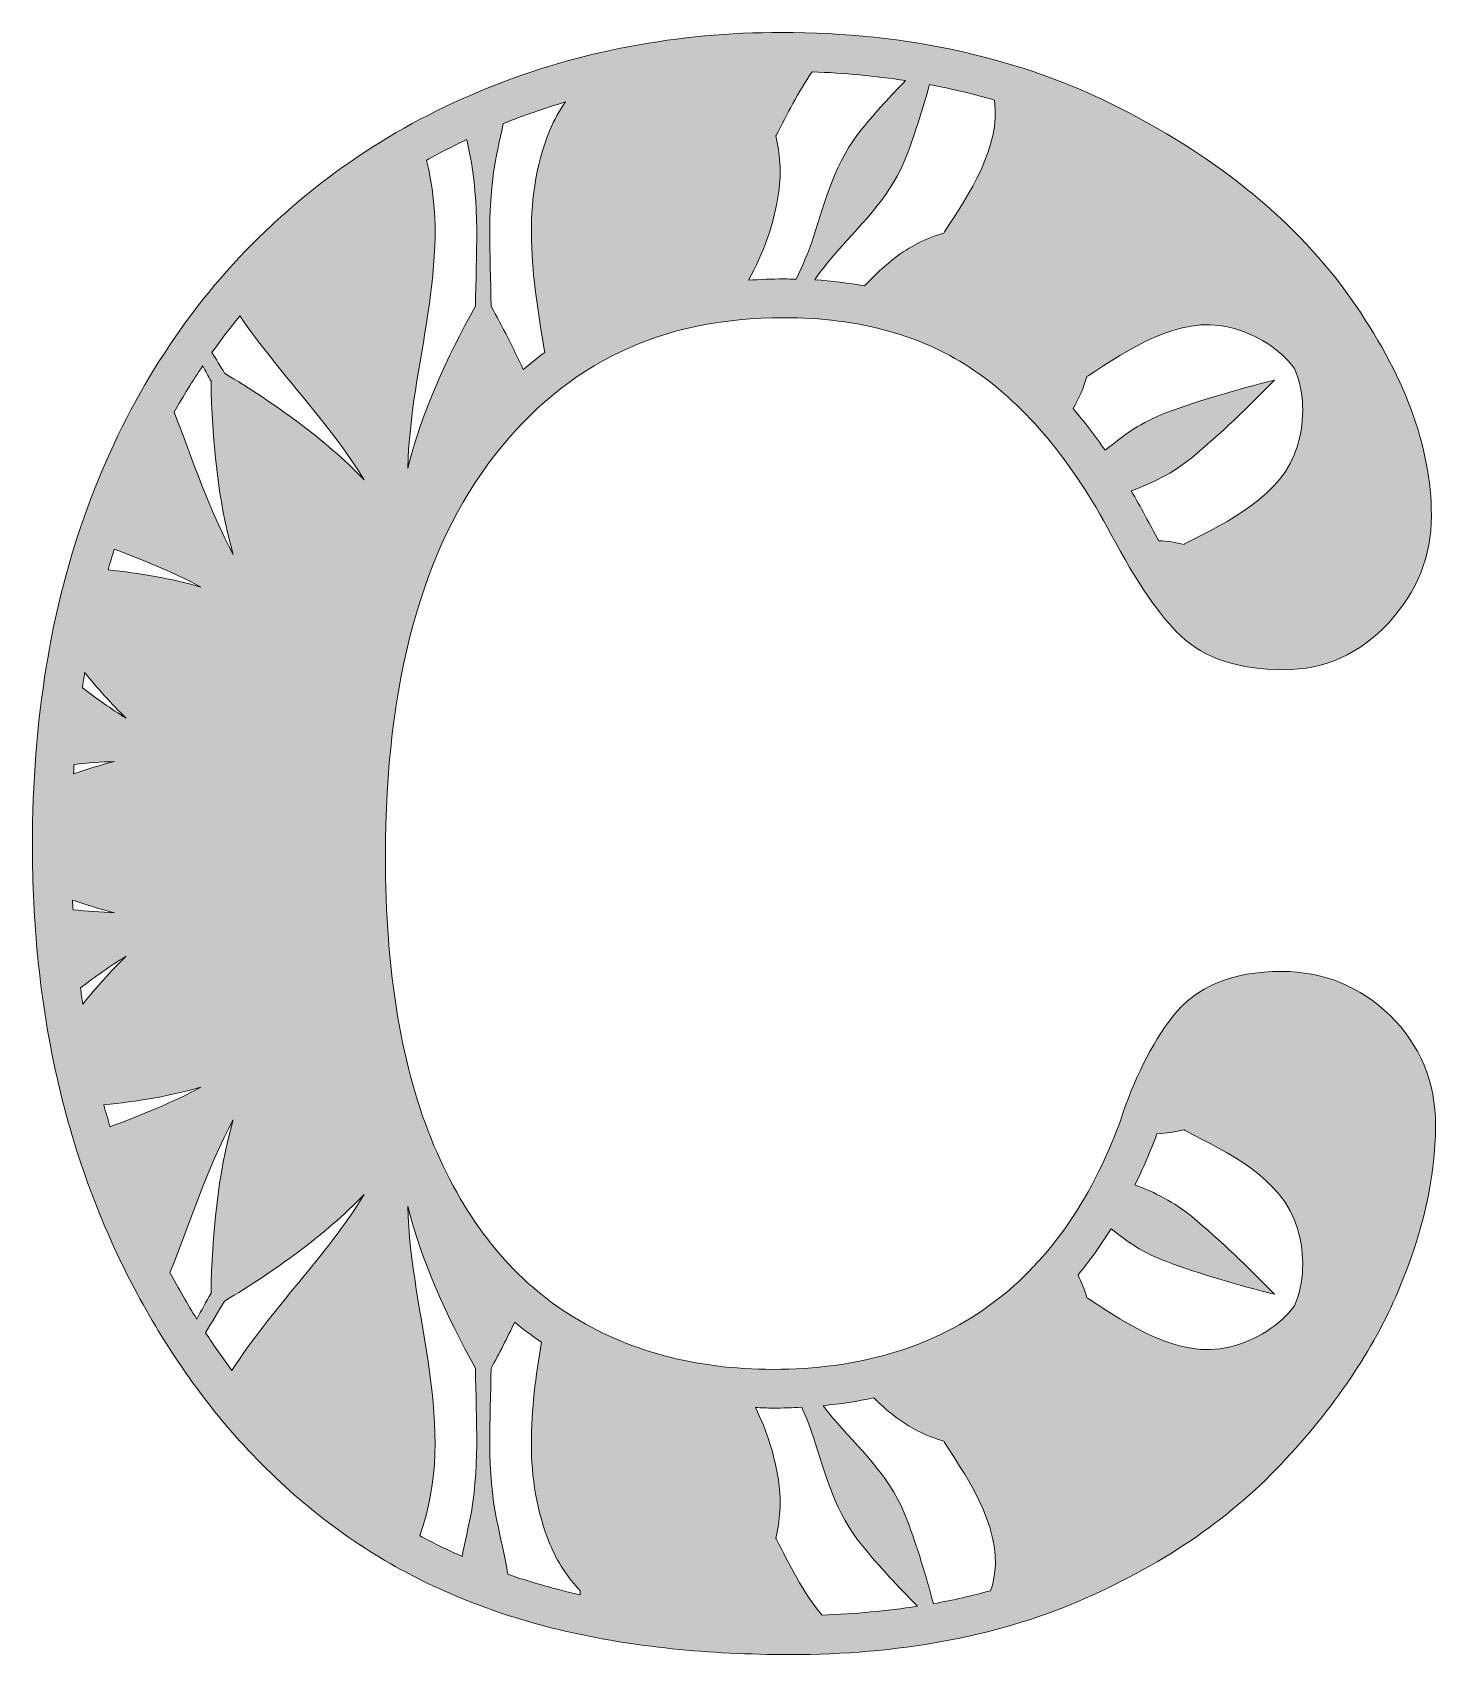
# Model space of a CAD drawing. Extents: x -272 to 630, y -390 to 48.
# Drawn here: x 77.6 to 222.4, y -390.5 to -223.2 of the extents above; entities that cross this region are included whole.
import ezdxf

# ---------------------------------------------------------------- set-up
doc = ezdxf.new("R2010")
doc.units = 0
doc.header["$MEASUREMENT"] = 0
doc.layers.add('Layer 1', color=7, linetype='Continuous', lineweight=0)

msp = doc.modelspace()

# ---------------------------------------------------------------- hatches: boundary and pattern name
at = {"layer": 'Layer 1', "true_color": 0x04878f, "transparency": 33554687}
h = msp.add_hatch(color=136, dxfattribs=at)
h.dxf.hatch_style = 2
edge = h.paths.add_edge_path()
edge.add_spline(control_points=[(126.66, -382.2), (126.36, -380.4), (125.93, -378.61), (125.54, -376.72), (124.45, -371.5), (124.86, -366.24), (124.93, -360.95), (125.79, -359.4), (126.59, -357.81), (127.37, -356.21), (128.26, -356.93), (129.18, -357.62), (130.12, -358.25), (128.99, -365.25), (128.2, -372.2), (131.01, -379.1), (131.75, -380.93), (132.84, -382.54), (134.14, -383.9), (134.14, -383.95), (134.12, -383.99), (134.12, -384.04), (134.12, -384.13), (134.13, -384.22), (134.13, -384.31), (133.92, -384.26), (133.7, -384.22), (133.49, -384.17), (131.14, -383.62), (128.87, -382.96), (126.66, -382.2)], knot_values=[0, 0, 0, 0, 1, 1, 1, 2, 2, 2, 3, 3, 3, 4, 4, 4, 5, 5, 5, 6, 6, 6, 7, 7, 7, 8, 8, 8, 9, 9, 9, 10, 10, 10, 10], degree=3, periodic=0)
edge = h.paths.add_edge_path()
edge.add_spline(control_points=[(176.89, -230.15), (177.54, -235.04), (174.23, -239.87), (171.72, -243.73), (171.69, -243.78), (171.67, -243.82), (171.65, -243.87), (169.84, -244.39), (168.11, -245.25), (166.56, -246.45), (165.41, -247.34), (164.4, -248.31), (163.47, -249.32), (161.81, -249.03), (160.1, -248.8), (158.33, -248.69), (159.04, -247.69), (159.79, -246.71), (160.62, -245.78), (163.5, -242.55), (166.32, -239.88), (167.88, -235.72), (168.76, -233.37), (169.5, -230.97), (170.18, -228.55), (172.48, -228.98), (174.72, -229.52), (176.89, -230.15)], knot_values=[0, 0, 0, 0, 1, 1, 1, 2, 2, 2, 3, 3, 3, 4, 4, 4, 5, 5, 5, 6, 6, 6, 7, 7, 7, 8, 8, 8, 9, 9, 9, 9], degree=3, periodic=0)
edge = h.paths.add_edge_path()
edge.add_spline(control_points=[(192.44, -273.03), (191.97, -272.14), (191.48, -271.29), (190.99, -270.45), (193.18, -269.64), (195.27, -268.65), (197.24, -267.03), (200.25, -264.55), (203.05, -261.83), (205.78, -259.02), (201.98, -259.99), (198.22, -261.05), (194.57, -262.41), (192.1, -263.34), (190.16, -264.71), (188.31, -266.27), (187.24, -264.74), (186.14, -263.3), (184.99, -261.97), (185.6, -260.91), (186.09, -259.79), (186.42, -258.64), (186.47, -258.62), (186.51, -258.6), (186.56, -258.57), (190.67, -255.89), (195.89, -252.31), (201.1, -253.58), (203.97, -254.28), (206.27, -255.77), (207.85, -257.83), (208.84, -260.22), (208.98, -262.97), (208.15, -265.8), (206.65, -270.94), (200.94, -273.67), (196.56, -275.89), (196.51, -275.91), (196.49, -275.95), (196.45, -275.98), (195.61, -275.77), (194.74, -275.64), (193.85, -275.59), (193.39, -274.78), (192.92, -273.94), (192.44, -273.03)], knot_values=[0, 0, 0, 0, 1, 1, 1, 2, 2, 2, 3, 3, 3, 4, 4, 4, 5, 5, 5, 6, 6, 6, 7, 7, 7, 8, 8, 8, 9, 9, 9, 10, 10, 10, 11, 11, 11, 12, 12, 12, 13, 13, 13, 14, 14, 14, 15, 15, 15, 15], degree=3, periodic=0)
edge = h.paths.add_edge_path()
edge.add_spline(control_points=[(151.51, -248.73), (153.02, -245.94), (154.16, -242.94), (154.62, -239.56), (154.89, -237.61), (154.76, -235.67), (154.31, -233.84), (154.34, -233.8), (154.38, -233.78), (154.4, -233.73), (155.44, -231.66), (156.6, -229.31), (158.08, -227.23), (161.38, -227.35), (164.59, -227.65), (167.7, -228.13), (166.16, -229.72), (164.66, -231.35), (163.26, -233.05), (160.44, -236.48), (159.52, -240.25), (158.17, -244.36), (157.68, -245.84), (157.07, -247.25), (156.4, -248.63), (155.97, -248.62), (155.55, -248.59), (155.12, -248.59), (153.89, -248.59), (152.69, -248.65), (151.51, -248.73)], knot_values=[0, 0, 0, 0, 1, 1, 1, 2, 2, 2, 3, 3, 3, 4, 4, 4, 5, 5, 5, 6, 6, 6, 7, 7, 7, 8, 8, 8, 9, 9, 9, 10, 10, 10, 10], degree=3, periodic=0)
edge = h.paths.add_edge_path()
edge.add_spline(control_points=[(116.33, -344.23), (117.76, -349.98), (120.38, -355.62), (123.31, -360.95), (123.39, -366.24), (123.79, -371.5), (122.71, -376.72), (122.45, -377.96), (122.18, -379.16), (121.94, -380.35), (120.44, -379.69), (118.98, -378.98), (117.57, -378.21), (121.64, -367.01), (116.61, -355.67), (116.33, -344.23)], knot_values=[0, 0, 0, 0, 1, 1, 1, 2, 2, 2, 3, 3, 3, 4, 4, 4, 5, 5, 5, 5], degree=3, periodic=0)
edge = h.paths.add_edge_path()
edge.add_spline(control_points=[(97.43, -354.02), (102.64, -350.87), (107.72, -347.29), (111.84, -343.02), (107.9, -349.47), (102.21, -354.87), (98.19, -361.17), (97.24, -359.91), (96.33, -358.61), (95.46, -357.28), (96.12, -356.19), (96.78, -355.11), (97.43, -354.02)], knot_values=[0, 0, 0, 0, 1, 1, 1, 2, 2, 2, 3, 3, 3, 4, 4, 4, 4], degree=3, periodic=0)
edge = h.paths.add_edge_path()
edge.add_spline(control_points=[(98.33, -335.31), (96.7, -340.99), (96.15, -347.15), (96.03, -353.21), (95.53, -354.09), (95.05, -354.99), (94.56, -355.88), (93.59, -354.32), (92.67, -352.72), (91.79, -351.08), (93.93, -345.83), (95.62, -340.29), (98.33, -335.31)], knot_values=[0, 0, 0, 0, 1, 1, 1, 2, 2, 2, 3, 3, 3, 4, 4, 4, 4], degree=3, periodic=0)
edge = h.paths.add_edge_path()
edge.add_spline(control_points=[(94.98, -331.96), (92, -333.58), (88.82, -334.84), (85.62, -336.04), (85.39, -335.3), (85.17, -334.54), (84.97, -333.79), (88.39, -333.44), (91.77, -332.88), (94.98, -331.96)], knot_values=[0, 0, 0, 0, 1, 1, 1, 2, 2, 2, 3, 3, 3, 3], degree=3, periodic=0)
edge = h.paths.add_edge_path()
edge.add_spline(control_points=[(87.27, -318.45), (85.68, -319.98), (84.2, -321.65), (82.79, -323.4), (82.71, -322.84), (82.63, -322.28), (82.56, -321.72), (84.08, -320.56), (85.64, -319.44), (87.27, -318.45)], knot_values=[0, 0, 0, 0, 1, 1, 1, 2, 2, 2, 3, 3, 3, 3], degree=3, periodic=0)
edge = h.paths.add_edge_path()
edge.add_spline(control_points=[(86.06, -313.96), (84.64, -313.92), (83.22, -313.81), (81.79, -313.65), (81.77, -313.32), (81.75, -312.99), (81.73, -312.66), (83.17, -313.16), (84.61, -313.6), (86.06, -313.96)], knot_values=[0, 0, 0, 0, 1, 1, 1, 2, 2, 2, 3, 3, 3, 3], degree=3, periodic=0)
edge = h.paths.add_edge_path()
edge.add_spline(control_points=[(86.06, -298.38), (84.65, -298.73), (83.24, -299.16), (81.85, -299.64), (81.87, -299.32), (81.88, -298.99), (81.9, -298.67), (83.29, -298.52), (84.67, -298.41), (86.06, -298.38)], knot_values=[0, 0, 0, 0, 1, 1, 1, 2, 2, 2, 3, 3, 3, 3], degree=3, periodic=0)
edge = h.paths.add_edge_path()
edge.add_spline(control_points=[(87.27, -293.89), (85.71, -292.94), (84.22, -291.88), (82.76, -290.77), (82.84, -290.24), (82.9, -289.71), (82.99, -289.19), (84.34, -290.85), (85.76, -292.43), (87.27, -293.89)], knot_values=[0, 0, 0, 0, 1, 1, 1, 2, 2, 2, 3, 3, 3, 3], degree=3, periodic=0)
edge = h.paths.add_edge_path()
edge.add_spline(control_points=[(94.98, -280.37), (91.9, -279.49), (88.67, -278.94), (85.4, -278.59), (85.61, -277.88), (85.83, -277.16), (86.05, -276.46), (89.11, -277.62), (92.14, -278.83), (94.98, -280.37)], knot_values=[0, 0, 0, 0, 1, 1, 1, 2, 2, 2, 3, 3, 3, 3], degree=3, periodic=0)
edge = h.paths.add_edge_path()
edge.add_spline(control_points=[(96.03, -259.13), (96.15, -265.19), (96.7, -271.35), (98.33, -277.03), (95.81, -272.39), (94.16, -267.27), (92.22, -262.34), (93.15, -260.7), (94.13, -259.1), (95.17, -257.56), (95.45, -258.08), (95.74, -258.61), (96.03, -259.13)], knot_values=[0, 0, 0, 0, 1, 1, 1, 2, 2, 2, 3, 3, 3, 4, 4, 4, 4], degree=3, periodic=0)
edge = h.paths.add_edge_path()
edge.add_spline(control_points=[(111.84, -269.32), (107.72, -265.04), (102.64, -261.47), (97.43, -258.32), (97, -257.6), (96.57, -256.89), (96.13, -256.17), (97.05, -254.88), (98.01, -253.63), (99.01, -252.41), (102.96, -258.19), (108.16, -263.29), (111.84, -269.32)], knot_values=[0, 0, 0, 0, 1, 1, 1, 2, 2, 2, 3, 3, 3, 4, 4, 4, 4], degree=3, periodic=0)
edge = h.paths.add_edge_path()
edge.add_spline(control_points=[(122.71, -235.62), (123.79, -240.84), (123.39, -246.1), (123.31, -251.39), (120.38, -256.71), (117.76, -262.36), (116.33, -268.11), (116.59, -257.43), (120.99, -246.83), (118.26, -236.36), (119.62, -235.61), (120.99, -234.88), (122.41, -234.22), (122.51, -234.68), (122.61, -235.15), (122.71, -235.62)], knot_values=[0, 0, 0, 0, 1, 1, 1, 2, 2, 2, 3, 3, 3, 4, 4, 4, 5, 5, 5, 5], degree=3, periodic=0)
edge = h.paths.add_edge_path()
edge.add_spline(control_points=[(130.47, -256.18), (129.71, -256.74), (128.97, -257.33), (128.25, -257.95), (127.23, -255.72), (126.11, -253.53), (124.93, -251.39), (124.86, -246.1), (124.45, -240.84), (125.54, -235.62), (125.75, -234.58), (125.98, -233.57), (126.19, -232.57), (128.28, -231.73), (130.43, -230.99), (132.6, -230.34), (131.98, -231.23), (131.43, -232.2), (131.01, -233.24), (127.92, -240.82), (129.18, -248.48), (130.47, -256.18)], knot_values=[0, 0, 0, 0, 1, 1, 1, 2, 2, 2, 3, 3, 3, 4, 4, 4, 5, 5, 5, 6, 6, 6, 7, 7, 7, 7], degree=3, periodic=0)
edge = h.paths.add_edge_path()
edge.add_spline(control_points=[(156.99, -364.97), (157.43, -365.95), (157.83, -366.95), (158.17, -367.98), (159.52, -372.09), (160.44, -375.86), (163.26, -379.28), (165.04, -381.45), (166.95, -383.5), (168.92, -385.49), (165.78, -385.98), (162.51, -386.29), (159.09, -386.41), (157.12, -384.07), (155.67, -381.12), (154.4, -378.61), (154.38, -378.56), (154.34, -378.54), (154.31, -378.5), (154.76, -376.67), (154.89, -374.73), (154.62, -372.77), (154.23, -369.96), (153.38, -367.4), (152.22, -365), (152.83, -365.02), (153.43, -365.06), (154.04, -365.06), (155.04, -365.06), (156.02, -365.03), (156.99, -364.97)], knot_values=[0, 0, 0, 0, 1, 1, 1, 2, 2, 2, 3, 3, 3, 4, 4, 4, 5, 5, 5, 6, 6, 6, 7, 7, 7, 8, 8, 8, 9, 9, 9, 10, 10, 10, 10], degree=3, periodic=0)
edge = h.paths.add_edge_path()
edge.add_spline(control_points=[(166.56, -365.88), (168.11, -367.09), (169.84, -367.95), (171.65, -368.47), (171.67, -368.51), (171.69, -368.56), (171.72, -368.61), (174.4, -372.72), (177.98, -377.94), (176.71, -383.14), (176.65, -383.4), (176.56, -383.64), (176.48, -383.89), (174.58, -384.41), (172.62, -384.87), (170.58, -385.23), (169.8, -382.32), (168.93, -379.44), (167.88, -376.62), (166.32, -372.46), (163.5, -369.78), (160.62, -366.56), (160.12, -365.99), (159.64, -365.41), (159.19, -364.81), (160.98, -364.63), (162.73, -364.36), (164.42, -364), (165.08, -364.65), (165.79, -365.29), (166.56, -365.88)], knot_values=[0, 0, 0, 0, 1, 1, 1, 2, 2, 2, 3, 3, 3, 4, 4, 4, 5, 5, 5, 6, 6, 6, 7, 7, 7, 8, 8, 8, 9, 9, 9, 10, 10, 10, 10], degree=3, periodic=0)
edge = h.paths.add_edge_path()
edge.add_spline(control_points=[(197.24, -345.3), (195.39, -343.78), (193.44, -342.82), (191.38, -342.04), (192.2, -340.36), (192.97, -338.61), (193.65, -336.76), (194.6, -336.71), (195.54, -336.58), (196.45, -336.35), (196.49, -336.39), (196.51, -336.42), (196.56, -336.44), (200.94, -338.67), (206.65, -341.39), (208.15, -346.54), (208.98, -349.37), (208.84, -352.12), (207.85, -354.51), (206.27, -356.56), (203.97, -358.06), (201.1, -358.76), (195.89, -360.03), (190.67, -356.44), (186.56, -353.77), (186.51, -353.73), (186.47, -353.71), (186.42, -353.69), (186.18, -352.88), (185.87, -352.09), (185.5, -351.32), (186.72, -349.85), (187.86, -348.26), (188.91, -346.56), (190.58, -347.92), (192.37, -349.1), (194.57, -349.92), (198.22, -351.29), (201.98, -352.35), (205.78, -353.32), (203.05, -350.51), (200.25, -347.78), (197.24, -345.3)], knot_values=[0, 0, 0, 0, 1, 1, 1, 2, 2, 2, 3, 3, 3, 4, 4, 4, 5, 5, 5, 6, 6, 6, 7, 7, 7, 8, 8, 8, 9, 9, 9, 10, 10, 10, 11, 11, 11, 12, 12, 12, 13, 13, 13, 14, 14, 14, 14], degree=3, periodic=0)
edge = h.paths.add_edge_path()
edge.add_spline(control_points=[(217.7, -324.57), (214.6, -321.55), (210.83, -320.02), (206.51, -320.02), (201.42, -320.02), (197.62, -321.6), (195.22, -324.73), (193.08, -327.52), (191.27, -331.15), (189.87, -335.44), (186.79, -343.85), (182.19, -350.3), (176.2, -354.59), (170.22, -358.88), (162.77, -361.06), (154.04, -361.06), (145.99, -361.06), (138.89, -359.14), (132.92, -355.34), (126.98, -351.56), (122.31, -345.72), (119.04, -337.99), (115.71, -330.12), (114.03, -320.07), (114.03, -308.12), (114.03, -290.27), (117.82, -276.37), (125.29, -266.8), (132.75, -257.24), (142.51, -252.59), (155.12, -252.59), (162.93, -252.59), (169.56, -254.43), (174.83, -258.06), (180.17, -261.73), (184.91, -267.4), (188.9, -274.91), (191.54, -279.88), (193.91, -283.33), (196.13, -285.44), (198.56, -287.73), (202.12, -288.9), (206.72, -288.9), (210.95, -288.9), (214.6, -287.27), (217.56, -284.05), (220.49, -280.88), (221.97, -277.16), (221.97, -273), (221.97, -265.93), (219.17, -258.38), (213.63, -250.57), (208.15, -242.83), (200.19, -236.26), (189.96, -231.04), (179.74, -225.82), (167.95, -223.17), (154.9, -223.17), (144.21, -223.17), (133.99, -225.1), (124.53, -228.92), (115.05, -232.74), (106.66, -238.39), (99.6, -245.7), (92.54, -253.02), (87.05, -261.93), (83.27, -272.2), (79.51, -282.43), (77.6, -294.15), (77.6, -307.04), (77.6, -314.98), (78.36, -322.58), (79.85, -329.65), (81.35, -336.74), (83.63, -343.5), (86.63, -349.76), (89.64, -356.02), (93.32, -361.77), (97.58, -366.84), (102.37, -372.43), (107.7, -377.01), (113.42, -380.45), (119.14, -383.88), (125.59, -386.44), (132.58, -388.06), (139.53, -389.67), (147.33, -390.48), (155.77, -390.48), (166.97, -390.48), (176.95, -388.65), (185.42, -385.04), (193.9, -381.43), (200.97, -376.66), (206.45, -370.84), (211.91, -365.06), (215.97, -359.06), (218.53, -353.01), (221.1, -346.94), (222.4, -341.19), (222.4, -335.91), (222.4, -331.42), (220.82, -327.61), (217.7, -324.57)], knot_values=[0, 0, 0, 0, 1, 1, 1, 2, 2, 2, 3, 3, 3, 4, 4, 4, 5, 5, 5, 6, 6, 6, 7, 7, 7, 8, 8, 8, 9, 9, 9, 10, 10, 10, 11, 11, 11, 12, 12, 12, 13, 13, 13, 14, 14, 14, 15, 15, 15, 16, 16, 16, 17, 17, 17, 18, 18, 18, 19, 19, 19, 20, 20, 20, 21, 21, 21, 22, 22, 22, 23, 23, 23, 24, 24, 24, 25, 25, 25, 26, 26, 26, 27, 27, 27, 28, 28, 28, 29, 29, 29, 30, 30, 30, 31, 31, 31, 32, 32, 32, 33, 33, 33, 34, 34, 34, 34], degree=3, periodic=0)

# ---------------------------------------------------------------- linework, layer by layer
at = {"layer": 'Layer 1'}
for points, knots in [([(217.7, -324.57), (214.6, -321.55), (210.83, -320.02), (206.51, -320.02), (201.42, -320.02), (197.62, -321.6), (195.22, -324.73), (193.08, -327.52), (191.27, -331.15), (189.87, -335.44), (186.79, -343.85), (182.19, -350.3), (176.2, -354.59), (170.22, -358.88), (162.77, -361.06), (154.04, -361.06), (145.99, -361.06), (138.89, -359.14), (132.92, -355.34), (126.98, -351.56), (122.31, -345.72), (119.04, -337.99), (115.71, -330.12), (114.03, -320.07), (114.03, -308.12), (114.03, -290.27), (117.82, -276.37), (125.29, -266.8), (132.75, -257.24), (142.51, -252.59), (155.12, -252.59), (162.93, -252.59), (169.56, -254.43), (174.83, -258.06), (180.17, -261.73), (184.91, -267.4), (188.9, -274.91), (191.54, -279.88), (193.91, -283.33), (196.13, -285.44), (198.56, -287.73), (202.12, -288.9), (206.72, -288.9), (210.95, -288.9), (214.6, -287.27), (217.56, -284.05), (220.49, -280.88), (221.97, -277.16), (221.97, -273), (221.97, -265.93), (219.17, -258.38), (213.63, -250.57), (208.15, -242.83), (200.19, -236.26), (189.96, -231.04), (179.74, -225.82), (167.95, -223.17), (154.9, -223.17), (144.21, -223.17), (133.99, -225.1), (124.53, -228.92), (115.05, -232.74), (106.66, -238.39), (99.6, -245.7), (92.54, -253.02), (87.05, -261.93), (83.27, -272.2), (79.51, -282.43), (77.6, -294.15), (77.6, -307.04), (77.6, -314.98), (78.36, -322.58), (79.85, -329.65), (81.35, -336.74), (83.63, -343.5), (86.63, -349.76), (89.64, -356.02), (93.32, -361.77), (97.58, -366.84), (102.37, -372.43), (107.7, -377.01), (113.42, -380.45), (119.14, -383.88), (125.59, -386.44), (132.58, -388.06), (139.53, -389.67), (147.33, -390.48), (155.77, -390.48), (166.97, -390.48), (176.95, -388.65), (185.42, -385.04), (193.9, -381.43), (200.97, -376.66), (206.45, -370.84), (211.91, -365.06), (215.97, -359.06), (218.53, -353.01), (221.1, -346.94), (222.4, -341.19), (222.4, -335.91), (222.4, -331.42), (220.82, -327.61), (217.7, -324.57)], [0, 0, 0, 0, 1, 1, 1, 2, 2, 2, 3, 3, 3, 4, 4, 4, 5, 5, 5, 6, 6, 6, 7, 7, 7, 8, 8, 8, 9, 9, 9, 10, 10, 10, 11, 11, 11, 12, 12, 12, 13, 13, 13, 14, 14, 14, 15, 15, 15, 16, 16, 16, 17, 17, 17, 18, 18, 18, 19, 19, 19, 20, 20, 20, 21, 21, 21, 22, 22, 22, 23, 23, 23, 24, 24, 24, 25, 25, 25, 26, 26, 26, 27, 27, 27, 28, 28, 28, 29, 29, 29, 30, 30, 30, 31, 31, 31, 32, 32, 32, 33, 33, 33, 34, 34, 34, 34]), ([(151.51, -248.73), (153.02, -245.94), (154.16, -242.94), (154.62, -239.56), (154.89, -237.61), (154.76, -235.67), (154.31, -233.84), (154.34, -233.8), (154.38, -233.78), (154.4, -233.73), (155.44, -231.66), (156.6, -229.31), (158.08, -227.23), (161.38, -227.35), (164.59, -227.65), (167.7, -228.13), (166.16, -229.72), (164.66, -231.35), (163.26, -233.05), (160.44, -236.48), (159.52, -240.25), (158.17, -244.36), (157.68, -245.84), (157.07, -247.25), (156.4, -248.63), (155.97, -248.62), (155.55, -248.59), (155.12, -248.59), (153.89, -248.59), (152.69, -248.65), (151.51, -248.73)], [0, 0, 0, 0, 1, 1, 1, 2, 2, 2, 3, 3, 3, 4, 4, 4, 5, 5, 5, 6, 6, 6, 7, 7, 7, 8, 8, 8, 9, 9, 9, 10, 10, 10, 10]), ([(176.89, -230.15), (177.54, -235.04), (174.23, -239.87), (171.72, -243.73), (171.69, -243.78), (171.67, -243.82), (171.65, -243.87), (169.84, -244.39), (168.11, -245.25), (166.56, -246.45), (165.41, -247.34), (164.4, -248.31), (163.47, -249.32), (161.81, -249.03), (160.1, -248.8), (158.33, -248.69), (159.04, -247.69), (159.79, -246.71), (160.62, -245.78), (163.5, -242.55), (166.32, -239.88), (167.88, -235.72), (168.76, -233.37), (169.5, -230.97), (170.18, -228.55), (172.48, -228.98), (174.72, -229.52), (176.89, -230.15)], [0, 0, 0, 0, 1, 1, 1, 2, 2, 2, 3, 3, 3, 4, 4, 4, 5, 5, 5, 6, 6, 6, 7, 7, 7, 8, 8, 8, 9, 9, 9, 9]), ([(130.47, -256.18), (129.71, -256.74), (128.97, -257.33), (128.25, -257.95), (127.23, -255.72), (126.11, -253.53), (124.93, -251.39), (124.86, -246.1), (124.45, -240.84), (125.54, -235.62), (125.75, -234.58), (125.98, -233.57), (126.19, -232.57), (128.28, -231.73), (130.43, -230.99), (132.6, -230.34), (131.98, -231.23), (131.43, -232.2), (131.01, -233.24), (127.92, -240.82), (129.18, -248.48), (130.47, -256.18)], [0, 0, 0, 0, 1, 1, 1, 2, 2, 2, 3, 3, 3, 4, 4, 4, 5, 5, 5, 6, 6, 6, 7, 7, 7, 7]), ([(122.71, -235.62), (123.79, -240.84), (123.39, -246.1), (123.31, -251.39), (120.38, -256.71), (117.76, -262.36), (116.33, -268.11), (116.59, -257.43), (120.99, -246.83), (118.26, -236.36), (119.62, -235.61), (120.99, -234.88), (122.41, -234.22), (122.51, -234.68), (122.61, -235.15), (122.71, -235.62)], [0, 0, 0, 0, 1, 1, 1, 2, 2, 2, 3, 3, 3, 4, 4, 4, 5, 5, 5, 5]), ([(111.84, -269.32), (107.72, -265.04), (102.64, -261.47), (97.43, -258.32), (97, -257.6), (96.57, -256.89), (96.13, -256.17), (97.05, -254.88), (98.01, -253.63), (99.01, -252.41), (102.96, -258.19), (108.16, -263.29), (111.84, -269.32)], [0, 0, 0, 0, 1, 1, 1, 2, 2, 2, 3, 3, 3, 4, 4, 4, 4]), ([(192.44, -273.03), (191.97, -272.14), (191.48, -271.29), (190.99, -270.45), (193.18, -269.64), (195.27, -268.65), (197.24, -267.03), (200.25, -264.55), (203.05, -261.83), (205.78, -259.02), (201.98, -259.99), (198.22, -261.05), (194.57, -262.41), (192.1, -263.34), (190.16, -264.71), (188.31, -266.27), (187.24, -264.74), (186.14, -263.3), (184.99, -261.97), (185.6, -260.91), (186.09, -259.79), (186.42, -258.64), (186.47, -258.62), (186.51, -258.6), (186.56, -258.57), (190.67, -255.89), (195.89, -252.31), (201.1, -253.58), (203.97, -254.28), (206.27, -255.77), (207.85, -257.83), (208.84, -260.22), (208.98, -262.97), (208.15, -265.8), (206.65, -270.94), (200.94, -273.67), (196.56, -275.89), (196.51, -275.91), (196.49, -275.95), (196.45, -275.98), (195.61, -275.77), (194.74, -275.64), (193.85, -275.59), (193.39, -274.78), (192.92, -273.94), (192.44, -273.03)], [0, 0, 0, 0, 1, 1, 1, 2, 2, 2, 3, 3, 3, 4, 4, 4, 5, 5, 5, 6, 6, 6, 7, 7, 7, 8, 8, 8, 9, 9, 9, 10, 10, 10, 11, 11, 11, 12, 12, 12, 13, 13, 13, 14, 14, 14, 15, 15, 15, 15]), ([(96.03, -259.13), (96.15, -265.19), (96.7, -271.35), (98.33, -277.03), (95.81, -272.39), (94.16, -267.27), (92.22, -262.34), (93.15, -260.7), (94.13, -259.1), (95.17, -257.56), (95.45, -258.08), (95.74, -258.61), (96.03, -259.13)], [0, 0, 0, 0, 1, 1, 1, 2, 2, 2, 3, 3, 3, 4, 4, 4, 4]), ([(94.98, -280.37), (91.9, -279.49), (88.67, -278.94), (85.4, -278.59), (85.61, -277.88), (85.83, -277.16), (86.05, -276.46), (89.11, -277.62), (92.14, -278.83), (94.98, -280.37)], [0, 0, 0, 0, 1, 1, 1, 2, 2, 2, 3, 3, 3, 3]), ([(87.27, -293.89), (85.71, -292.94), (84.22, -291.88), (82.76, -290.77), (82.84, -290.24), (82.9, -289.71), (82.99, -289.19), (84.34, -290.85), (85.76, -292.43), (87.27, -293.89)], [0, 0, 0, 0, 1, 1, 1, 2, 2, 2, 3, 3, 3, 3]), ([(86.06, -298.38), (84.65, -298.73), (83.24, -299.16), (81.85, -299.64), (81.87, -299.32), (81.88, -298.99), (81.9, -298.67), (83.29, -298.52), (84.67, -298.41), (86.06, -298.38)], [0, 0, 0, 0, 1, 1, 1, 2, 2, 2, 3, 3, 3, 3]), ([(86.06, -313.96), (84.64, -313.92), (83.22, -313.81), (81.79, -313.65), (81.77, -313.32), (81.75, -312.99), (81.73, -312.66), (83.17, -313.16), (84.61, -313.6), (86.06, -313.96)], [0, 0, 0, 0, 1, 1, 1, 2, 2, 2, 3, 3, 3, 3]), ([(87.27, -318.45), (85.68, -319.98), (84.2, -321.65), (82.79, -323.4), (82.71, -322.84), (82.63, -322.28), (82.56, -321.72), (84.08, -320.56), (85.64, -319.44), (87.27, -318.45)], [0, 0, 0, 0, 1, 1, 1, 2, 2, 2, 3, 3, 3, 3]), ([(94.98, -331.96), (92, -333.58), (88.82, -334.84), (85.62, -336.04), (85.39, -335.3), (85.17, -334.54), (84.97, -333.79), (88.39, -333.44), (91.77, -332.88), (94.98, -331.96)], [0, 0, 0, 0, 1, 1, 1, 2, 2, 2, 3, 3, 3, 3]), ([(98.33, -335.31), (96.7, -340.99), (96.15, -347.15), (96.03, -353.21), (95.53, -354.09), (95.05, -354.99), (94.56, -355.88), (93.59, -354.32), (92.67, -352.72), (91.79, -351.08), (93.93, -345.83), (95.62, -340.29), (98.33, -335.31)], [0, 0, 0, 0, 1, 1, 1, 2, 2, 2, 3, 3, 3, 4, 4, 4, 4]), ([(197.24, -345.3), (195.39, -343.78), (193.44, -342.82), (191.38, -342.04), (192.2, -340.36), (192.97, -338.61), (193.65, -336.76), (194.6, -336.71), (195.54, -336.58), (196.45, -336.35), (196.49, -336.39), (196.51, -336.42), (196.56, -336.44), (200.94, -338.67), (206.65, -341.39), (208.15, -346.54), (208.98, -349.37), (208.84, -352.12), (207.85, -354.51), (206.27, -356.56), (203.97, -358.06), (201.1, -358.76), (195.89, -360.03), (190.67, -356.44), (186.56, -353.77), (186.51, -353.73), (186.47, -353.71), (186.42, -353.69), (186.18, -352.88), (185.87, -352.09), (185.5, -351.32), (186.72, -349.85), (187.86, -348.26), (188.91, -346.56), (190.58, -347.92), (192.37, -349.1), (194.57, -349.92), (198.22, -351.29), (201.98, -352.35), (205.78, -353.32), (203.05, -350.51), (200.25, -347.78), (197.24, -345.3)], [0, 0, 0, 0, 1, 1, 1, 2, 2, 2, 3, 3, 3, 4, 4, 4, 5, 5, 5, 6, 6, 6, 7, 7, 7, 8, 8, 8, 9, 9, 9, 10, 10, 10, 11, 11, 11, 12, 12, 12, 13, 13, 13, 14, 14, 14, 14]), ([(97.43, -354.02), (102.64, -350.87), (107.72, -347.29), (111.84, -343.02), (107.9, -349.47), (102.21, -354.87), (98.19, -361.17), (97.24, -359.91), (96.33, -358.61), (95.46, -357.28), (96.12, -356.19), (96.78, -355.11), (97.43, -354.02)], [0, 0, 0, 0, 1, 1, 1, 2, 2, 2, 3, 3, 3, 4, 4, 4, 4]), ([(116.33, -344.23), (117.76, -349.98), (120.38, -355.62), (123.31, -360.95), (123.39, -366.24), (123.79, -371.5), (122.71, -376.72), (122.45, -377.96), (122.18, -379.16), (121.94, -380.35), (120.44, -379.69), (118.98, -378.98), (117.57, -378.21), (121.64, -367.01), (116.61, -355.67), (116.33, -344.23)], [0, 0, 0, 0, 1, 1, 1, 2, 2, 2, 3, 3, 3, 4, 4, 4, 5, 5, 5, 5]), ([(126.66, -382.2), (126.36, -380.4), (125.93, -378.61), (125.54, -376.72), (124.45, -371.5), (124.86, -366.24), (124.93, -360.95), (125.79, -359.4), (126.59, -357.81), (127.37, -356.21), (128.26, -356.93), (129.18, -357.62), (130.12, -358.25), (128.99, -365.25), (128.2, -372.2), (131.01, -379.1), (131.75, -380.93), (132.84, -382.54), (134.14, -383.9), (134.14, -383.95), (134.12, -383.99), (134.12, -384.04), (134.12, -384.13), (134.13, -384.22), (134.13, -384.31), (133.92, -384.26), (133.7, -384.22), (133.49, -384.17), (131.14, -383.62), (128.87, -382.96), (126.66, -382.2)], [0, 0, 0, 0, 1, 1, 1, 2, 2, 2, 3, 3, 3, 4, 4, 4, 5, 5, 5, 6, 6, 6, 7, 7, 7, 8, 8, 8, 9, 9, 9, 10, 10, 10, 10]), ([(166.56, -365.88), (168.11, -367.09), (169.84, -367.95), (171.65, -368.47), (171.67, -368.51), (171.69, -368.56), (171.72, -368.61), (174.4, -372.72), (177.98, -377.94), (176.71, -383.14), (176.65, -383.4), (176.56, -383.64), (176.48, -383.89), (174.58, -384.41), (172.62, -384.87), (170.58, -385.23), (169.8, -382.32), (168.93, -379.44), (167.88, -376.62), (166.32, -372.46), (163.5, -369.78), (160.62, -366.56), (160.12, -365.99), (159.64, -365.41), (159.19, -364.81), (160.98, -364.63), (162.73, -364.36), (164.42, -364), (165.08, -364.65), (165.79, -365.29), (166.56, -365.88)], [0, 0, 0, 0, 1, 1, 1, 2, 2, 2, 3, 3, 3, 4, 4, 4, 5, 5, 5, 6, 6, 6, 7, 7, 7, 8, 8, 8, 9, 9, 9, 10, 10, 10, 10]), ([(156.99, -364.97), (157.43, -365.95), (157.83, -366.95), (158.17, -367.98), (159.52, -372.09), (160.44, -375.86), (163.26, -379.28), (165.04, -381.45), (166.95, -383.5), (168.92, -385.49), (165.78, -385.98), (162.51, -386.29), (159.09, -386.41), (157.12, -384.07), (155.67, -381.12), (154.4, -378.61), (154.38, -378.56), (154.34, -378.54), (154.31, -378.5), (154.76, -376.67), (154.89, -374.73), (154.62, -372.77), (154.23, -369.96), (153.38, -367.4), (152.22, -365), (152.83, -365.02), (153.43, -365.06), (154.04, -365.06), (155.04, -365.06), (156.02, -365.03), (156.99, -364.97)], [0, 0, 0, 0, 1, 1, 1, 2, 2, 2, 3, 3, 3, 4, 4, 4, 5, 5, 5, 6, 6, 6, 7, 7, 7, 8, 8, 8, 9, 9, 9, 10, 10, 10, 10])]:
    msp.add_open_spline(points, degree=3, knots=knots, dxfattribs=at)

doc.saveas('drawing.dxf')
